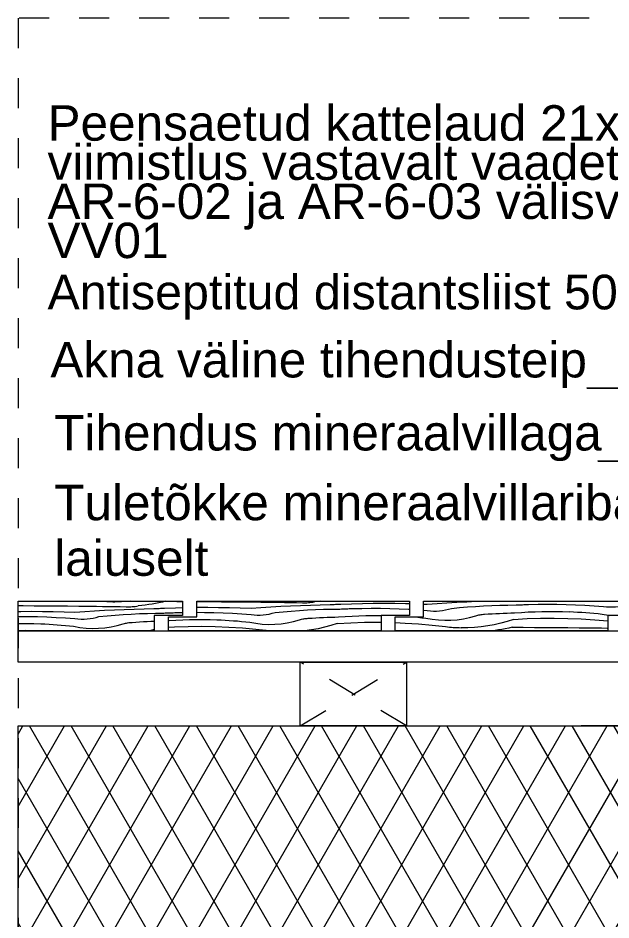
# Model space of a CAD drawing. Header units: millimetres. Extents: x 1959 to 4564, y -1095 to 178.
# Drawn here: x 1959 to 2378, y -458 to 178 of the extents above; entities that cross this region are included whole.
import ezdxf

# ---------------------------------------------------------------- set-up
doc = ezdxf.new("R2010")
doc.units = ezdxf.units.MM
doc.header["$MEASUREMENT"] = 0
doc.linetypes.add('Dashed', pattern=[42.333333333324, 21.166666666662, -21.166666666662])
for name, color, linetype, lineweight in [('0_Pen_No__1', 7, 'Continuous', 13), ('2D Drafting - General_Pen_No__1', 7, 'Continuous', 13), ('2D Drafting - General_Pen_No__141', 7, 'Continuous', 20), ('Annotation - Label_Pen_No__2', 8, 'Continuous', 15), ('Structural - Bearing_Pen_No__1', 7, 'Continuous', 13), ('Structural - Bearing_Pen_No__141', 7, 'Continuous', 20)]:
    doc.layers.add(name, color=color, linetype=linetype, lineweight=lineweight)
doc.layers.add('2D Drafting - General_Pen_No__161', color=7, linetype='Continuous', lineweight=13, true_color=0x6a6a6a)
doc.styles.add('GENERATED_STYLE_1', font='')
doc.styles.get('GENERATED_STYLE_1').set_extended_font_data('Arial')
doc.dimstyles.new('GENERATED_STYLE__4', dxfattribs={"dimtxt": 0.18, "dimasz": 7.6, "dimexe": 0.18, "dimexo": 0.0625, "dimgap": 0, "dimtad": 0, "dimtih": 1, "dimtoh": 1, "dimdec": 4, "dimzin": 0, "dimdsep": 46, "dimcen": 0.09, "dimadec": 0, "dimazin": 0, "dimtfac": 1, "dimtdec": 4, "dimtmove": 0, "dimatfit": 3, "dimldrblk": 'ARROWHEAD_14', "dimfxl": 0, "dimtolj": 1, "dimtzin": 0, "dimarcsym": 0})

# ---------------------------------------------------------------- blocks, each defined once
blk = doc.blocks.new('*X15')
at = {"layer": '2D Drafting - General_Pen_No__161', "color": 251, "linetype": 'Continuous', "lineweight": 13, "true_color": 0x6a6a6a}
for p, q in [((2085.385649651594, -233.4671043592426), (2087.080262963721, -233.4793173627614)), ((2087.080262963721, -233.4793173627614), (2094.949099730178, -233.5388172090892)), ((2094.949099730178, -233.5388172090892), (2102.817914910835, -233.6011063857577)), ((2102.817914910835, -233.6011063857577), (2110.686707516939, -233.6661848849338)), ((2110.686707516939, -233.6661848849338), (2118.555476559734, -233.7340526984431)), ((2118.555476559734, -233.7340526984431), (2126.424221050466, -233.8047098177661)), ((2126.424221050466, -233.8047098177661), (2130.602967066673, -233.8463335508957)), ((2130.602967066673, -233.8463335508957), (2134.78164074699, -233.8946768704641)), ((2134.78164074699, -233.8946768704641), (2138.960231286068, -233.9497396514639)), ((2138.960231286068, -233.9497396514639), (2143.138727878772, -234.0115217515117)), ((2143.138727878772, -234.0115217515117), (2147.317119720211, -234.0800230108497)), ((2147.317119720211, -234.0800230108497), (2151.495396005761, -234.1552432523449)), ((2151.495396005761, -234.1552432523449), (2155.673545931102, -234.2371822814903)), ((2155.673545931102, -234.2371822814903), (2159.851558692238, -234.325839886406)), ((2159.851558692238, -234.325839886406), (2160.927574466727, -234.3369249364097)), ((2160.927574466727, -234.3369249364097), (2162.003554484481, -234.3227889299989)), ((2162.003554484481, -234.3227889299989), (2163.078907662784, -234.2834396326981)), ((2163.078907662784, -234.2834396326981), (2164.153043263269, -234.2188986607911)), ((2164.153043263269, -234.2188986607911), (2165.225371216437, -234.1292014694465)), ((2165.225371216437, -234.1292014694465), (2166.295302445813, -234.0143973332408)), ((2166.295302445813, -234.0143973332408), (2167.362249191542, -233.8745493190891)), ((2167.362249191542, -233.8745493190891), (2168.425625333277, -233.709734251599)), ((2170.868002647617, -233.4282578957267), (2168.428403704119, -233.6939773275508)), ((2172.366071314494, -233.2402971216978), (2170.868002647617, -233.4282578957267)), ((2182.252977301232, -235.4972456697014), (2183.187667824448, -235.4529995607905)), ((2183.187667824448, -235.4529995607905), (2184.122414906906, -235.4099648749855)), ((2184.122414906906, -235.4099648749855), (2185.057216978516, -235.3681416845716)), ((2185.057216978516, -235.3681416845716), (2185.992072469102, -235.3275300597985)), ((2185.992072469102, -235.3275300597985), (2186.926979808394, -235.2881300688832)), ((2186.926979808393, -235.2881300688831), (2194.553380798627, -235.0120454581574)), ((2194.553380798627, -235.0120454581574), (2202.182273885097, -234.8165843332793)), ((2202.182273885097, -234.8165843332793), (2209.812806770007, -234.7017685311111)), ((2209.812806770007, -234.7017685311111), (2217.444126972365, -234.6676108788418)), ((2217.444126972365, -234.6676108788418), (2225.075381923219, -234.714115192555)), ((2225.075381923219, -234.714115192555), (2232.705719060907, -234.8412762768015)), ((2232.705719060907, -234.8412762768015), (2235.385649502582, -234.9142781044068)), ((2085.385649651594, -237.561733327124), (2085.508029987686, -237.5598918834569)), ((2085.385649651594, -241.0964993160303), (2090.717380685823, -241.1312690815707)), ((2085.508029987686, -237.5598918834569), (2093.139350190044, -237.5257342311876)), ((2090.717380685823, -241.1312690815707), (2097.325277636291, -241.2643673767066)), ((2093.139350190044, -237.5257342311876), (2100.770605140898, -237.5722385449007)), ((2097.325277636291, -241.2643673767066), (2103.930749316389, -241.4874394448673)), ((2100.770605140898, -237.5722385449007), (2108.400942278585, -237.6993996291473)), ((2103.930749316389, -241.4874394448673), (2110.53257069124, -241.800443915644)), ((2108.400942278585, -237.6993996291473), (2116.029509143983, -237.9072032775266)), ((2110.53257069124, -241.800443915644), (2117.129517402944, -242.2033227399809)), ((2116.029509143983, -237.9072032775266), (2123.655453475741, -238.1956262742716)), ((2123.655453475741, -238.1956262742716), (2130.618517838503, -237.6768960030016)), ((2130.618517838503, -237.6768960030016), (2137.585617153204, -237.2155137825261)), ((2136.523989685042, -242.2930416106875), (2138.612411323916, -241.8032754257565)), ((2137.585617153204, -237.2155137825261), (2144.556279107263, -236.8115108908012)), ((2138.612411323916, -241.8032754257565), (2140.669645544303, -241.1956873909151)), ((2140.669645544303, -241.1956873909151), (2146.35994538294, -240.6542814149202)), ((2144.556279107263, -236.8115108908012), (2151.530031146578, -236.4649147159324)), ((2146.35994538294, -240.6542814149202), (2152.056257685415, -240.1802995195783)), ((2151.530031146578, -236.4649147159324), (2158.506400507565, -236.175748754317)), ((2152.056257685415, -240.1802995195783), (2157.757783575372, -239.7738081782335)), ((2157.757783575372, -239.7738081782335), (2163.463723445279, -239.4348643990527)), ((2158.506400507565, -236.175748754317), (2165.484914249209, -235.9440326090517)), ((2163.463723445279, -239.4348643990527), (2169.173277068567, -239.1635157170295)), ((2165.484914249209, -235.9440326090517), (2172.465099285119, -235.7697819886039)), ((2169.173277068567, -239.1635157170295), (2174.885643711859, -238.9598001873191)), ((2172.465099285119, -235.7697819886039), (2179.446482415611, -235.6530087057464)), ((2174.885643711859, -238.9598001873191), (2180.600022247266, -238.8237463798997)), ((2179.449260786453, -235.6372517816982), (2180.38377221239, -235.5893718575271)), ((2180.38377221239, -235.5893718575271), (2181.318344907247, -235.5427031273984)), ((2180.600022247266, -238.8237463798997), (2186.315611264745, -238.7553733755668)), ((2181.318344907247, -235.5427031273984), (2182.252977301232, -235.4972456697014)), ((2186.315611264744, -238.7553733755668), (2187.424987458589, -238.7057669222158)), ((2187.424987458589, -238.7057669222158), (2188.534474254994, -238.6586990107456)), ((2188.534474254994, -238.6586990107456), (2189.644065845118, -238.6141698875853)), ((2189.644065845118, -238.6141698875853), (2190.753756419577, -238.5721797858722)), ((2190.753756419577, -238.5721797858722), (2191.863540168466, -238.5327289254496)), ((2191.863540168466, -238.5327289254496), (2192.973411281391, -238.495817512867)), ((2192.973411281391, -238.495817512867), (2194.083363947503, -238.461445741378)), ((2194.083363947503, -238.461445741378), (2195.193392355526, -238.4296137909398)), ((2195.196170726368, -238.4138568668915), (2201.803989917255, -238.2769525034879)), ((2201.803989917255, -238.2769525034879), (2208.413060731968, -238.2300458912032)), ((2208.413060731968, -238.2300458912032), (2215.022157468144, -238.273145729225)), ((2215.022157468144, -238.273145729225), (2221.630054418612, -238.4062440243609)), ((2221.630054418612, -238.4062440243609), (2228.23552609871, -238.6293160925215)), ((2228.23552609871, -238.6293160925215), (2234.837347473561, -238.9423205632983)), ((2234.837347473561, -238.9423205632983), (2235.385649502582, -238.9758056415453)), ((2065.385649502582, -246.8925933088905), (2065.838219092418, -246.8585730036483)), ((2065.838219092418, -246.8585730036483), (2070.659185791013, -246.5689771196147)), ((2070.659185791013, -246.5689771196147), (2075.483960937962, -246.35188159596)), ((2075.483960937962, -246.35188159596), (2080.31145429456, -246.2073354890518)), ((2080.31145429456, -246.2073354890518), (2085.140575007873, -246.1353714615026)), ((2085.140575007873, -246.1353714615026), (2089.970231857242, -246.136005774789)), ((2089.970231857242, -246.136005774789), (2094.799333500858, -246.2092382855771)), ((2094.799333500858, -246.2092382855771), (2099.62678872237, -246.3550524457549)), ((2099.629567093213, -246.3392955217068), (2102.528816211301, -246.4617982115874)), ((2102.528816211301, -246.4617982115874), (2105.426840656027, -246.6104813496423)), ((2105.426840656027, -246.6104813496423), (2108.323404020708, -246.7853328070271)), ((2108.323404020708, -246.7853328070271), (2111.218270017854, -246.986338320214)), ((2111.218270017854, -246.986338320214), (2114.111202498435, -247.213481492155)), ((2114.111202498435, -247.213481492155), (2117.001965471151, -247.4667437936194)), ((2117.001965471151, -247.4667437936194), (2119.890323121676, -247.7461045647059)), ((2117.129517402944, -242.2033227399809), (2123.720365997646, -242.6960012009413)), ((2119.890323121676, -247.7461045647059), (2122.776039831899, -248.0515410165274)), ((2122.776039831899, -248.0515410165274), (2127.140533418759, -248.8440931737971)), ((2123.720365997646, -242.6960012009413), (2125.852340822331, -242.9327694516079)), ((2125.852340822331, -242.9327694516079), (2127.994321624327, -243.048069501472)), ((2127.994321624327, -243.048069501472), (2130.139393436906, -243.0415291268387)), ((2130.139393436906, -243.0415291268387), (2132.280631314614, -242.9131694420303)), ((2132.280631314614, -242.9131694420303), (2134.411122689111, -242.6634048312228)), ((2134.411122689111, -242.6634048312228), (2136.523989685042, -242.2930416106875)), ((2149.223534080279, -248.5022370983384), (2153.561403958816, -247.5749679310439)), ((2153.561403958816, -247.5749679310439), (2157.829837894095, -246.3677335164047)), ((2157.829837894095, -246.3677335164047), (2158.586504271638, -246.1414439218056)), ((2158.586504271638, -246.1414439218056), (2159.350646923651, -245.941851850564)), ((2159.350646923651, -245.941851850564), (2160.121324192131, -245.7692032612986)), ((2160.121324192131, -245.7692032612986), (2160.897586366426, -245.6237109099984)), ((2160.897586366426, -245.6237109099984), (2161.678476853566, -245.5055540878424)), ((2161.678476853566, -245.5055540878424), (2162.463033357082, -245.4148784002574)), ((2162.463033357082, -245.4148784002574), (2163.250289062848, -245.3517955874881)), ((2163.250289062848, -245.3517955874881), (2164.039273830493, -245.3163833868981)), ((2164.039273830493, -245.3163833868981), (2166.696812571114, -245.1312899485081)), ((2166.696812571114, -245.1312899485081), (2169.355594013943, -244.9649981023375)), ((2169.355594013943, -244.9649981023375), (2172.015485142884, -244.8175161677959)), ((2172.015485142884, -244.8175161677959), (2174.676352886324, -244.6888515232526)), ((2174.676352886324, -244.6888515232526), (2177.338064123791, -244.5790106056672)), ((2177.338064123791, -244.5790106056672), (2180.000485692615, -244.4879989102676)), ((2180.000485692615, -244.4879989102676), (2182.663484394586, -244.4158209902752)), ((2182.663484394586, -244.4158209902752), (2185.326927002623, -244.3624804566776)), ((2185.326927002623, -244.3624804566776), (2190.142995874739, -244.0004496513026)), ((2190.142995874739, -244.0004496513026), (2194.963962573334, -243.710853767269)), ((2194.071913732422, -248.4182598944886), (2203.631292296255, -248.1337837986759)), ((2194.963962573334, -243.710853767269), (2199.788737720284, -243.4937582436143)), ((2199.788737720284, -243.4937582436143), (2204.616231076881, -243.3492121367061)), ((2203.631292296255, -248.1337837986759), (2213.194720577859, -248.0747526342965)), ((2204.616231076881, -243.3492121367061), (2209.445351790194, -243.2772481091569)), ((2209.445351790194, -243.2772481091569), (2214.275008639564, -243.2778824224433)), ((2213.194720577859, -248.0747526342965), (2215.385649353569, -248.112889679743)), ((2214.275008639564, -243.2778824224433), (2215.385649353569, -243.2947251012835)), ((2065.385649502582, -251.5102592895114), (2069.767136950101, -251.2763832468344)), ((2069.767136950101, -251.2763832468344), (2079.326515513933, -250.9919071510216)), ((2079.326515513933, -250.9919071510216), (2088.889943795537, -250.9328759866422)), ((2088.889943795537, -250.9328759866422), (2098.452105722184, -251.0993225676571)), ((2098.452105722184, -251.0993225676571), (2108.007685925082, -251.4911543705377)), ((2108.007685925082, -251.4911543705377), (2117.551372694053, -252.1081535856974)), ((2117.551372694053, -252.1081535856974), (2127.077860930188, -252.9499772385663)), ((2127.077860930188, -252.9499772385663), (2136.581855094814, -254.0161573802441)), ((2127.140533418759, -248.8440931737971), (2131.54730894157, -249.3513137207803)), ((2131.54730894157, -249.3513137207803), (2135.97773281236, -249.5710579286074)), ((2135.97773281236, -249.5710579286074), (2140.413071448594, -249.5023966319496)), ((2136.581855094814, -254.0161573802441), (2137.946706916351, -254.1766254691234)), ((2137.946706916351, -254.1766254691234), (2138.556171723987, -254.2402981647798)), ((2140.413071448594, -249.5023966319496), (2144.834570486171, -249.1456201578965)), ((2144.834570486171, -249.1456201578965), (2149.223534080279, -248.5022370983384)), ((2161.63286668393, -254.1334022328108), (2160.458034467058, -254.2402981647798)), ((2166.293964817718, -253.5001582813243), (2161.63286668393, -254.1334022328108)), ((2170.922453088539, -252.6611528929272), (2166.293964817718, -253.5001582813243)), ((2175.509252844723, -251.6180317534734), (2170.922453088539, -252.6611528929272)), ((2180.045367205461, -250.3728409162149), (2175.509252844723, -251.6180317534734)), ((2184.521898707952, -248.9280227885245), (2180.045367205461, -250.3728409162149)), ((2184.521898707952, -248.9280227885245), (2194.071913732422, -248.4182598944886))]:
    blk.add_line(p, q, dxfattribs=at)
blk = doc.blocks.new('*X16')
at = {"layer": '2D Drafting - General_Pen_No__161', "color": 251, "linetype": 'Continuous', "lineweight": 13, "true_color": 0x6a6a6a}
for p, q in [((2245.385649650706, -235.2401289808334), (2247.960230258062, -235.3375029219258)), ((2247.960230258062, -235.3375029219258), (2254.923294620824, -234.8187726506559)), ((2254.923294620824, -234.8187726506559), (2261.890393935525, -234.3573904301803)), ((2261.890393935525, -234.3573904301803), (2268.861055889583, -233.9533875384554)), ((2268.861055889583, -233.9533875384554), (2275.834807928898, -233.6067913635867)), ((2275.834807928898, -233.6067913635867), (2282.811177289886, -233.3176254019712)), ((2282.811177289886, -233.3176254019712), (2285.126064047017, -233.2407613796383)), ((2319.50094750869, -235.5557335145458), (2326.108766699576, -235.4188291511421)), ((2326.108766699576, -235.4188291511421), (2332.71783751429, -235.3719225388574)), ((2332.71783751429, -235.3719225388574), (2339.326934250465, -235.4150223768792)), ((2339.326934250465, -235.4150223768792), (2345.934831200933, -235.5481206720151)), ((2389.279199108946, -235.4794406862236), (2394.969498947583, -234.9380347102287)), ((2394.969498947583, -234.9380347102287), (2395.385649501695, -234.9034074254326)), ((2245.385649650706, -239.6405707197859), (2248.025142779967, -239.8378778485955)), ((2248.025142779967, -239.8378778485955), (2250.157117604652, -240.0746460992621)), ((2250.157117604652, -240.0746460992621), (2252.299098406648, -240.1899461491263)), ((2252.299098406648, -240.1899461491263), (2254.444170219227, -240.1834057744929)), ((2254.444170219227, -240.1834057744929), (2256.585408096935, -240.0550460896846)), ((2256.585408096935, -240.0550460896846), (2258.715899471432, -239.8052814788771)), ((2258.715899471432, -239.8052814788771), (2260.828766467363, -239.4349182583418)), ((2260.828766467363, -239.4349182583418), (2262.917188106237, -238.9451520734108)), ((2262.917188106237, -238.9451520734108), (2264.974422326624, -238.3375640385694)), ((2264.974422326624, -238.3375640385694), (2270.664722165262, -237.7961580625745)), ((2270.664722165262, -237.7961580625745), (2276.361034467736, -237.3221761672326)), ((2276.361034467736, -237.3221761672326), (2282.062560357693, -236.9156848258878)), ((2282.062560357693, -236.9156848258878), (2287.7685002276, -236.5767410467069)), ((2287.7685002276, -236.5767410467069), (2293.478053850888, -236.3053923646838)), ((2293.478053850888, -236.3053923646838), (2299.19042049418, -236.1016768349734)), ((2298.981129668646, -241.8307281709069), (2301.642840906112, -241.7208872533214)), ((2299.19042049418, -236.1016768349734), (2304.904799029588, -235.9656230275539)), ((2301.642840906112, -241.7208872533214), (2304.305262474935, -241.6298755579218)), ((2304.305262474935, -241.6298755579218), (2306.968261176907, -241.5576976379294)), ((2304.904799029588, -235.9656230275539), (2310.620388047066, -235.8972500232211)), ((2306.968261176907, -241.5576976379294), (2309.631703784944, -241.5043571043319)), ((2309.631703784944, -241.5043571043318), (2314.447772657061, -241.1423262989568)), ((2310.620388047066, -235.897250023221), (2311.729764240911, -235.8476435698699)), ((2311.729764240911, -235.8476435698699), (2312.839251037315, -235.8005756583998)), ((2312.839251037315, -235.8005756583998), (2313.94884262744, -235.7560465352395)), ((2313.94884262744, -235.7560465352395), (2315.058533201899, -235.7140564335263)), ((2314.447772657061, -241.1423262989568), (2319.268739355656, -240.8527304149232)), ((2315.058533201899, -235.7140564335263), (2316.168316950787, -235.6746055731038)), ((2316.168316950787, -235.6746055731038), (2317.278188063713, -235.6376941605212)), ((2317.278188063713, -235.6376941605212), (2318.388140729825, -235.6033223890322)), ((2318.388140729825, -235.6033223890322), (2319.498169137847, -235.571490438594)), ((2319.268739355656, -240.8527304149232), (2324.093514502606, -240.6356348912685)), ((2324.093514502606, -240.6356348912685), (2328.921007859202, -240.4910887843604)), ((2328.921007859202, -240.4910887843604), (2333.750128572516, -240.4191247568111)), ((2333.750128572516, -240.4191247568111), (2338.579785421885, -240.4197590700975)), ((2338.579785421885, -240.4197590700975), (2343.408887065501, -240.4929915808856)), ((2343.408887065501, -240.4929915808856), (2348.236342287013, -240.6388057410634)), ((2345.934831200933, -235.5481206720151), (2352.540302881031, -235.7711927401758)), ((2348.239120657856, -240.6230488170153), (2351.138369775944, -240.7455515068959)), ((2351.138369775944, -240.7455515068959), (2354.036394220669, -240.8942346449508)), ((2352.540302881031, -235.7711927401758), (2359.142124255883, -236.0841972109525)), ((2354.036394220669, -240.8942346449508), (2356.93295758535, -241.0690861023355)), ((2356.93295758535, -241.0690861023355), (2359.827823582496, -241.2700916155225)), ((2359.142124255883, -236.0841972109525), (2365.739070967587, -236.4870760352894)), ((2359.827823582496, -241.2700916155225), (2362.720756063078, -241.4972347874635)), ((2362.720756063078, -241.4972347874635), (2365.611519035794, -241.7504970889279)), ((2365.611519035794, -241.7504970889279), (2368.499876686319, -242.0298578600143)), ((2365.739070967587, -236.4870760352894), (2372.329919562288, -236.9797544962497)), ((2372.329919562288, -236.9797544962497), (2374.461894386974, -237.2165227469164)), ((2374.461894386974, -237.2165227469164), (2376.60387518897, -237.3318227967805)), ((2376.60387518897, -237.3318227967805), (2378.748947001548, -237.3252824221472)), ((2378.748947001548, -237.3252824221472), (2380.890184879257, -237.1969227373388)), ((2380.890184879257, -237.1969227373388), (2383.020676253754, -236.9471581265313)), ((2383.020676253754, -236.9471581265313), (2385.133543249684, -236.576794905996)), ((2385.133543249684, -236.576794905996), (2387.221964888558, -236.087028721065)), ((2387.221964888558, -236.087028721065), (2389.279199108946, -235.4794406862236)), ((2236.961356472379, -244.2411461279872), (2238.415979280757, -244.3553581398092)), ((2238.415979280757, -244.3553581398092), (2241.306742253472, -244.6086204412736)), ((2241.306742253472, -244.6086204412736), (2244.195099903997, -244.8879812123601)), ((2244.195099903997, -244.8879812123601), (2247.08081661422, -245.1934176641817)), ((2247.08081661422, -245.1934176641817), (2251.44531020108, -245.9859698214514)), ((2251.44531020108, -245.9859698214514), (2255.852085723891, -246.4931903684345)), ((2255.852085723891, -246.4931903684345), (2260.282509594681, -246.7129345762616)), ((2260.282509594681, -246.7129345762616), (2264.717848230915, -246.6442732796039)), ((2264.717848230915, -246.6442732796039), (2269.139347268492, -246.2874968055508)), ((2269.139347268492, -246.2874968055508), (2273.5283108626, -245.6441137459927)), ((2273.5283108626, -245.6441137459927), (2277.866180741137, -244.7168445786982)), ((2277.866180741137, -244.7168445786982), (2282.134614676417, -243.509610164059)), ((2282.134614676417, -243.509610164059), (2282.89128105396, -243.2833205694598)), ((2282.89128105396, -243.2833205694598), (2283.655423705972, -243.0837284982182)), ((2283.655423705972, -243.0837284982182), (2284.426100974453, -242.9110799089529)), ((2284.426100974453, -242.9110799089529), (2285.202363148747, -242.7655875576527)), ((2285.202363148747, -242.7655875576527), (2285.983253635887, -242.6474307354966)), ((2285.983253635887, -242.6474307354966), (2286.767810139403, -242.5567550479116)), ((2286.767810139403, -242.5567550479116), (2287.555065845168, -242.4936722351423)), ((2287.555065845168, -242.4936722351423), (2288.344050612814, -242.4582600345524)), ((2288.344050612814, -242.4582600345524), (2291.001589353436, -242.2731665961624)), ((2291.001589353436, -242.2731665961624), (2293.660370796264, -242.1068747499917)), ((2293.660370796264, -242.1068747499917), (2296.320261925205, -241.9593928154501)), ((2296.320261925205, -241.9593928154501), (2298.981129668646, -241.8307281709069)), ((2304.350143987782, -247.5147175638691), (2299.814029627044, -248.7599084011276)), ((2308.826675490273, -246.0698994361787), (2304.350143987782, -247.5147175638691)), ((2308.826675490273, -246.0698994361787), (2318.376690514744, -245.5601365421429)), ((2318.376690514744, -245.5601365421429), (2327.936069078577, -245.2756604463301)), ((2327.936069078577, -245.2756604463301), (2337.49949736018, -245.2166292819506)), ((2337.49949736018, -245.2166292819506), (2347.061659286827, -245.3830758629655)), ((2347.061659286827, -245.3830758629655), (2356.617239489725, -245.7749076658462)), ((2356.617239489725, -245.7749076658462), (2366.160926258696, -246.3919068810059)), ((2366.160926258696, -246.3919068810059), (2375.385649352682, -247.2070645654743)), ((2368.499876686319, -242.0298578600143), (2371.385593396542, -242.3352943118359)), ((2371.385593396542, -242.3352943118359), (2375.750086983402, -243.1278464691057)), ((2375.750086983402, -243.1278464691057), (2376.731113041607, -243.240762720744)), ((2394.730769115416, -243.240762720744), (2395.385649501695, -243.1447630758314)), ((2225.385649501693, -248.3489932466512), (2232.312462707403, -248.633031018192)), ((2232.312462707403, -248.633031018192), (2241.856149476375, -249.2500302333517)), ((2241.856149476375, -249.2500302333517), (2251.38263771251, -250.0918538862206)), ((2251.38263771251, -250.0918538862206), (2260.886631877136, -251.1580340278984)), ((2260.886631877136, -251.1580340278984), (2262.251483698672, -251.3185021167777)), ((2262.251483698672, -251.3185021167777), (2263.618297511874, -251.4612974330233)), ((2263.618297511874, -251.4612974330233), (2264.986844490683, -251.5863960704613)), ((2264.986844490683, -251.5863960704613), (2266.356895518888, -251.693777085619)), ((2266.356895518888, -251.693777085619), (2267.72822122847, -251.7834225012312)), ((2267.72822122847, -251.7834225012312), (2269.10059203801, -251.8553173092502)), ((2269.10059203801, -251.8553173092502), (2270.473778191126, -251.9094494733585)), ((2270.473778191126, -251.9094494733585), (2271.847549794931, -251.9458099309815)), ((2276.554234100203, -251.9199201424414), (2271.850328165774, -251.9300530069333)), ((2281.253078084514, -251.7015193045519), (2276.554234100203, -251.9199201424414)), ((2285.937643466251, -251.275278880465), (2281.253078084514, -251.7015193045519)), ((2290.598741600039, -250.6420349289785), (2285.937643466251, -251.275278880465)), ((2295.227229870861, -249.8030295405814), (2290.598741600039, -250.6420349289785)), ((2295.800324755515, -253.9487194897603), (2293.74493053312, -254.2407624227203)), ((2299.814029627044, -248.7599084011276), (2295.227229870861, -249.8030295405814)), ((2298.223990291459, -253.5638881092264), (2295.800324755515, -253.9487194897603)), ((2300.64105084209, -253.1395437724553), (2298.223990291459, -253.5638881092264)), ((2303.050862272826, -252.6757995650964), (2300.64105084209, -253.1395437724553)), ((2305.452782380941, -252.172779072668), (2303.050862272826, -252.6757995650964)), ((2307.846171066703, -251.6306163476227), (2305.452782380941, -252.172779072668)), ((2307.846171066703, -251.6306163476226), (2315.715066658003, -251.681748159478)), ((2315.715066658003, -251.681748159478), (2323.583943629787, -251.7356693230511)), ((2323.583943629787, -251.7356693230511), (2331.45280099329, -251.7923798315677)), ((2331.45280099329, -251.7923798315677), (2339.321637759747, -251.8518796778956)), ((2339.321637759747, -251.8518796778956), (2347.190452940404, -251.914168854564)), ((2347.190452940404, -251.914168854564), (2355.059245546509, -251.9792473537402)), ((2355.059245546509, -251.9792473537402), (2362.928014589303, -252.0471151672494)), ((2362.928014589303, -252.0471151672494), (2370.796759080035, -252.1177722865725)), ((2370.796759080035, -252.1177722865725), (2374.975505096243, -252.159396019702)), ((2374.975505096243, -252.159396019702), (2375.385649352682, -252.1641410025303))]:
    blk.add_line(p, q, dxfattribs=at)
blk = doc.blocks.new('*X17')
at = {"layer": '2D Drafting - General_Pen_No__161', "color": 251, "linetype": 'Continuous', "lineweight": 13, "true_color": 0x6a6a6a}
for p, q in [((2020.247816988673, -233.2398328637573), (2020.614306461114, -233.2733336016549)), ((2020.614306461114, -233.2733336016549), (2021.984357489318, -233.3807146168126)), ((2021.984357489318, -233.3807146168126), (2023.3556831989, -233.4703600324248)), ((2023.3556831989, -233.4703600324248), (2024.728054008441, -233.5422548404438)), ((2024.728054008441, -233.5422548404438), (2026.101240161556, -233.596387004552)), ((2026.101240161556, -233.596387004552), (2027.475011765361, -233.6327474621751)), ((2032.181696070633, -233.6068576736349), (2027.477790136204, -233.6169905381269)), ((2036.880540054944, -233.3884568357455), (2032.181696070633, -233.6068576736349)), ((2038.51398135879, -233.2398328637573), (2036.880540054944, -233.3884568357455)), ((2053.851452261889, -235.25082564042), (2051.427786725946, -235.635657020954)), ((2056.268512812521, -234.826481303649), (2053.851452261889, -235.25082564042)), ((2058.678324243257, -234.36273709629), (2056.268512812521, -234.826481303649)), ((2061.080244351371, -233.8597166038616), (2058.678324243257, -234.36273709629)), ((2063.473633037134, -233.3175538788163), (2061.080244351371, -233.8597166038616)), ((2063.473633037134, -233.3175538788163), (2071.342528628433, -233.3686856906717)), ((2071.342528628433, -233.3686856906717), (2075.385649503468, -233.3963910141671)), ((1959.26743260637, -236.3121583274677), (1962.775486181399, -236.3374407151072)), ((1959.267479672138, -240.4471426105726), (1961.203253205364, -240.4180152358026)), ((1961.203253205364, -240.4180152358026), (1968.834573407722, -240.3838575835333)), ((1962.775486181399, -236.3374407151072), (1970.644322947856, -236.3969405614349)), ((1968.834573407722, -240.3838575835333), (1976.465828358576, -240.4303618972465)), ((1970.644322947856, -236.3969405614349), (1978.513138128513, -236.4592297381034)), ((1976.465828358576, -240.4303618972465), (1984.096165496264, -240.557522981493)), ((1978.513138128513, -236.4592297381034), (1986.381930734618, -236.5243082372796)), ((1984.096165496264, -240.557522981493), (1991.724732361661, -240.7653266298724)), ((1986.381930734618, -236.5243082372796), (1994.250699777412, -236.5921760507888)), ((1991.724732361661, -240.7653266298724), (1999.350676693419, -241.0537496266174)), ((1994.250699777412, -236.5921760507888), (2002.119444268144, -236.6628331701119)), ((1999.350676693419, -241.0537496266174), (2006.31374105618, -240.5350193553474)), ((2002.119444268144, -236.6628331701119), (2006.298190284351, -236.7044569032414)), ((2006.298190284351, -236.7044569032414), (2010.476863964668, -236.7528002228098)), ((2006.31374105618, -240.5350193553474), (2013.280840370882, -240.0736371348718)), ((2010.476863964668, -236.7528002228098), (2014.655454503747, -236.8078630038097)), ((2013.280840370882, -240.0736371348718), (2020.25150232494, -239.6696342431469)), ((2014.655454503747, -236.8078630038097), (2018.833951096451, -236.8696451038575)), ((2018.833951096451, -236.8696451038575), (2023.012342937889, -236.9381463631955)), ((2020.25150232494, -239.6696342431469), (2027.225254364256, -239.3230380682782)), ((2023.012342937889, -236.9381463631955), (2027.190619223439, -237.0133666046906)), ((2027.190619223439, -237.0133666046906), (2031.36876914878, -237.0953056338361)), ((2027.225254364256, -239.3230380682782), (2034.201623725243, -239.0338721066627)), ((2031.36876914878, -237.0953056338361), (2035.546781909916, -237.1839632387518)), ((2034.201623725243, -239.0338721066627), (2041.180137466887, -238.8021559613975)), ((2035.546781909916, -237.1839632387518), (2036.622797684406, -237.1950482887554)), ((2036.622797684406, -237.1950482887554), (2037.698777702159, -237.1809122823447)), ((2037.698777702159, -237.1809122823447), (2038.774130880462, -237.1415629850439)), ((2038.774130880462, -237.1415629850439), (2039.848266480947, -237.0770220131369)), ((2039.848266480947, -237.0770220131369), (2040.920594434116, -236.9873248217922)), ((2040.920594434116, -236.9873248217922), (2041.990525663492, -236.8725206855865)), ((2041.180137466887, -238.8021559613975), (2048.160322502798, -238.6279053409497)), ((2041.990525663492, -236.8725206855865), (2043.05747240922, -236.7326726714349)), ((2043.05747240922, -236.7326726714349), (2044.120848550955, -236.5678576039447)), ((2046.563225865296, -236.2863812480725), (2044.123626921797, -236.5521006798965)), ((2044.868500286246, -242.0216390693753), (2050.580866929537, -241.8179235396649)), ((2048.998162099466, -235.9808728896072), (2046.563225865296, -236.2863812480725)), ((2048.160322502798, -238.6279053409497), (2055.141705633288, -238.5111320580921)), ((2051.427786725946, -235.635657020954), (2048.998162099466, -235.9808728896072)), ((2050.580866929537, -241.8179235396649), (2056.295245464944, -241.6818697322454)), ((2055.144484004131, -238.4953751340439), (2056.078995430069, -238.4474952098728)), ((2056.078995430069, -238.4474952098728), (2057.013568124925, -238.4008264797442)), ((2056.295245464944, -241.6818697322454), (2062.010834482423, -241.6134967279126)), ((2057.013568124925, -238.4008264797442), (2057.94820051891, -238.3553690220472)), ((2057.94820051891, -238.3553690220472), (2058.882891042127, -238.3111229131363)), ((2058.882891042127, -238.3111229131363), (2059.817638124584, -238.2680882273313)), ((2059.817638124584, -238.2680882273313), (2060.752440196195, -238.2262650369173)), ((2060.752440196195, -238.2262650369173), (2061.687295686781, -238.1856534121443)), ((2061.687295686781, -238.1856534121443), (2062.622203026071, -238.1462534212289)), ((2062.010834482423, -241.6134967279125), (2063.120210676268, -241.5638902745615)), ((2062.622203026072, -238.1462534212289), (2070.248604016306, -237.8701688105031)), ((2063.120210676268, -241.5638902745615), (2064.229697472672, -241.5168223630913)), ((2064.229697472672, -241.5168223630913), (2065.339289062797, -241.472293239931)), ((2065.339289062797, -241.472293239931), (2066.448979637255, -241.4303031382179)), ((2066.448979637255, -241.4303031382179), (2067.558763386144, -241.3908522777953)), ((2067.558763386144, -241.3908522777953), (2068.668634499069, -241.3539408652127)), ((2068.668634499069, -241.3539408652127), (2069.778587165182, -241.3195690937237)), ((2069.778587165182, -241.3195690937237), (2070.888615573204, -241.2877371432855)), ((2070.248604016306, -237.8701688105031), (2075.385649503468, -237.738551722927)), ((2070.891393944047, -241.2719802192373), (2075.385649503468, -241.1788658075741)), ((1959.267519543928, -243.9500966652329), (1959.803507167325, -243.9462925958947)), ((1959.803507167325, -243.9462925958947), (1966.412603903501, -243.9893924339165)), ((1966.412603903501, -243.9893924339165), (1973.020500853969, -244.1224907290524)), ((1973.020500853969, -244.1224907290524), (1979.625972534067, -244.345562797213)), ((1979.625972534067, -244.345562797213), (1986.227793908918, -244.6585672679898)), ((1986.227793908918, -244.6585672679898), (1992.824740620623, -245.0614460923267)), ((1992.824740620623, -245.0614460923267), (1999.415589215324, -245.554124553287)), ((1999.415589215324, -245.554124553287), (2001.54756404001, -245.7908928039536)), ((2001.54756404001, -245.7908928039536), (2003.689544842006, -245.9061928538178)), ((2003.689544842006, -245.9061928538178), (2005.834616654583, -245.8996524791844)), ((2005.834616654583, -245.8996524791844), (2007.975854532292, -245.7712927943761)), ((2007.975854532292, -245.7712927943761), (2010.106345906789, -245.5215281835686)), ((2010.106345906789, -245.5215281835686), (2012.21921290272, -245.1511649630333)), ((2012.21921290272, -245.1511649630333), (2014.307634541594, -244.6613987781023)), ((2014.307634541594, -244.6613987781023), (2016.364868761982, -244.0538107432608)), ((2016.364868761982, -244.0538107432608), (2022.055168600619, -243.512404767266)), ((2022.055168600619, -243.512404767266), (2027.751480903094, -243.0384228719241)), ((2027.751480903094, -243.0384228719241), (2033.453006793051, -242.6319315305793)), ((2033.453006793051, -242.6319315305793), (2039.158946662957, -242.2929877513984)), ((2038.945512280526, -248.2099189398338), (2039.734497048172, -248.1745067392439)), ((2039.158946662957, -242.2929877513984), (2044.868500286246, -242.0216390693753)), ((2039.734497048172, -248.1745067392439), (2042.392035788792, -247.9894133008539)), ((2042.392035788792, -247.9894133008539), (2045.050817231621, -247.8231214546832)), ((2045.050817231621, -247.8231214546832), (2047.710708360563, -247.6756395201417)), ((2047.710708360563, -247.6756395201417), (2050.371576104003, -247.5469748755984)), ((2050.371576104003, -247.5469748755984), (2053.03328734147, -247.4371339580129)), ((2053.03328734147, -247.4371339580129), (2055.385649354455, -247.3567212775034)), ((1959.267577215569, -249.0168645961888), (1960.835798225551, -248.9934948138484)), ((1959.267631929963, -253.8238223265558), (1964.585167013216, -253.790999338988)), ((1960.835798225551, -248.9934948138484), (1965.66545507492, -248.9941291271348)), ((1964.585167013216, -253.790999338988), (1974.147328939863, -253.9574459200029)), ((1965.66545507492, -248.9941291271348), (1970.494556718537, -249.0673616379229)), ((1970.494556718537, -249.0673616379229), (1975.322011940048, -249.2131757981008)), ((1974.147328939863, -253.9574459200029), (1981.033908938505, -254.2398339068392)), ((1975.324790310891, -249.1974188740525), (1978.22403942898, -249.3199215639332)), ((1978.22403942898, -249.3199215639332), (1981.122063873705, -249.4686047019881)), ((1981.122063873705, -249.4686047019881), (1984.018627238386, -249.6434561593728)), ((1984.018627238386, -249.6434561593728), (1986.913493235532, -249.8444616725598)), ((1986.913493235532, -249.8444616725598), (1989.806425716114, -250.0716048445007)), ((1989.806425716114, -250.0716048445007), (1992.697188688829, -250.3248671459651)), ((1992.697188688829, -250.3248671459651), (1995.585546339354, -250.6042279170516)), ((1995.585546339354, -250.6042279170516), (1998.471263049577, -250.9096643688732)), ((1998.471263049577, -250.9096643688732), (2002.835756636437, -251.7022165261429)), ((2002.835756636437, -251.7022165261429), (2007.242532159249, -252.2094370731261)), ((2007.242532159249, -252.2094370731261), (2011.672956030038, -252.4291812809531)), ((2011.672956030038, -252.4291812809531), (2016.108294666272, -252.3605199842954)), ((2016.108294666272, -252.3605199842954), (2020.529793703849, -252.0037435102422)), ((2020.529793703849, -252.0037435102422), (2024.918757297957, -251.3603604506842)), ((2024.918757297957, -251.3603604506842), (2029.256627176494, -250.4330912833897)), ((2029.256627176494, -250.4330912833897), (2033.525061111774, -249.2258568687505)), ((2033.525061111774, -249.2258568687505), (2034.281727489316, -248.9995672741513)), ((2034.281727489316, -248.9995672741513), (2035.045870141329, -248.7999752029097)), ((2035.045870141329, -248.7999752029097), (2035.81654740981, -248.6273266136444)), ((2035.81654740981, -248.6273266136444), (2036.592809584104, -248.4818342623442)), ((2036.592809584104, -248.4818342623442), (2037.373700071244, -248.3636774401881)), ((2037.373700071244, -248.3636774401881), (2038.15825657476, -248.2730017526031)), ((2038.15825657476, -248.2730017526031), (2038.945512280526, -248.2099189398338)), ((2055.385649354455, -253.3283977394444), (2052.065372201662, -254.2398339068392))]:
    blk.add_line(p, q, dxfattribs=at)
blk = doc.blocks.new('ARROWHEAD_14')
at = {"color": 0, "linetype": 'Continuous', "lineweight": 0}
blk.add_line((0, 0), (-1, 0), dxfattribs=at)
at = {"color": 0, "linetype": 'Continuous', "lineweight": 0, "flags": 128}
blk.add_lwpolyline([(-0.9093, 0.525), (0, 0), (-0.9093, -0.525)], dxfattribs=at)

msp = doc.modelspace()

# ---------------------------------------------------------------- hatches: boundary and pattern name
at = {"layer": 'Structural - Bearing_Pen_No__1', "linetype": 'Continuous', "lineweight": 13}
h = msp.add_hatch(dxfattribs=at)
h.set_pattern_fill('Batt_Insulation_0001', style=0, pattern_type=2)
h.set_pattern_definition([(60.0001088563907, (2495.006913513133, -521.2418919734176), (-22.08368009483266, 12.74999999995904), []), (120.0001088563112, (2495.006913513133, -521.2418919734176), (22.08361549817367, 12.74999999995919), [])])
h.paths.add_polyline_path([(2633.384661483538, -321.241526572309), (2633.38512252353, -521.2415414334189), (1959.268683339871, -521.2432491067398), (1959.268158708117, -321.2431639296307)])

# ---------------------------------------------------------------- linework, layer by layer
at = {"layer": '0_Pen_No__1', "color": 7, "linetype": 'Dashed', "lineweight": 13}
msp.add_lwpolyline([(4563.650952587517, -1094.546075169446), (4563.650952587517, 178.2298867448957), (1959.267397636138, 178.2298867448957), (1959.267397636138, -1094.546075169446)], dxfattribs=at)
at = {"layer": '2D Drafting - General_Pen_No__1', "color": 7, "linetype": 'Dashed', "lineweight": 13}
msp.add_lwpolyline([(2158.385514399694, -321.2434601767144), (2233.385514399694, -276.2412266806611), (2233.385514399694, -321.2434601767144), (2158.385514399694, -276.2412266806611)], dxfattribs=at)
at = {"layer": '2D Drafting - General_Pen_No__141', "color": 7, "linetype": 'Continuous', "lineweight": 20, "flags": 128}
for points in [[(1959.267636665145, -254.2398339068392), (1959.267397636138, -233.2398328637573), (2075.385649503468, -233.2398328637573), (2075.385649503468, -243.2398342048629), (2055.385649354455, -243.2398342048629), (2055.385649354455, -254.2398339068392)], [(2085.385649651594, -244.2406818700467), (2085.385649651594, -233.2402971216978), (2235.385649502582, -233.2402971216978), (2235.385649502582, -243.2402984628035), (2215.385649353569, -243.2402984628035), (2215.385649353569, -254.2402981647798), (2086.139324728483, -254.2402981647798), (2065.385649502582, -254.2402981647798), (2065.385649502582, -244.2406818700467)], [(2245.385649650706, -244.2411461279872), (2245.385649650706, -233.2407613796383), (2395.385649501695, -233.2407613796383), (2395.385649501695, -243.240762720744), (2375.385649352682, -243.240762720744), (2375.385649352682, -254.2407624227203), (2246.139324727596, -254.2407624227203), (2225.385649501693, -254.2407624227203), (2225.385649501693, -244.2411461279872)]]:
    msp.add_lwpolyline(points, close=True, dxfattribs=at)
at = {"layer": '2D Drafting - General_Pen_No__141', "color": 7, "linetype": 'Continuous', "lineweight": 20}
msp.add_lwpolyline([(2158.385514399694, -321.2434601767144), (2158.385514399694, -276.2412266806611), (2233.385514399694, -276.2412266806611), (2233.385514399694, -321.2434601767144)], close=True, dxfattribs=at)
at = {"layer": 'Structural - Bearing_Pen_No__1', "color": 7, "linetype": 'Continuous', "lineweight": 13}
msp.add_lwpolyline([(1959.268158708117, -254.2412266806608), (2833.385567830128, -254.2412266806608), (2833.385567830128, -276.2412266806611), (1959.268158708117, -276.2412266806611)], close=True, dxfattribs=at)
at = {"layer": 'Structural - Bearing_Pen_No__1', "color": 7, "linetype": 'Continuous', "lineweight": 13, "flags": 128}
msp.add_lwpolyline([(2633.384661483538, -321.241526572309), (2633.38512252353, -521.2415414334189), (1959.268683339871, -521.2432491067398), (1959.268158708117, -321.2431639296307)], close=True, dxfattribs=at)
at = {"layer": 'Structural - Bearing_Pen_No__141', "color": 7, "linetype": 'Continuous', "lineweight": 20}
msp.add_line((2833.385484245469, -321.2434290080903), (2356.629067246908, -321.2422726716806), dxfattribs=at)

# ---------------------------------------------------------------- block references
at = {"layer": '2D Drafting - General_Pen_No__161', "color": 251, "linetype": 'Continuous', "lineweight": 13, "true_color": 0x6a6a6a}
for name in ['*X17', '*X15', '*X16']:
    msp.add_blockref(name, (0, 0), dxfattribs=at)

# ---------------------------------------------------------------- texts
at = {"layer": 'Annotation - Label_Pen_No__2', "color": 8, "linetype": 'Continuous', "lineweight": 15, "char_height": 25, "attachment_point": 7, "style": 'GENERATED_STYLE_1'}
for s, insert, width, rotation, line_spacing_factor in [('\\A1;{\\pql;\\fArial|b0|i0|c0|p34;Peensaetud kattelaud 21x 1\\fArial|b0|i0|c0|p34;0\\fArial|b0|i0|c0|p34;0 mm\\P\\pql;\\fArial|b0|i0|c0|p34;viimistlus vastavalt vaadetele AR-6-02 ja AR-6-03 välisviimistlus VV01}', (1980.056008826602, 8.471131596713509), 570.5364545156675, 359.9999718948018, 0.6629101756711966), ('\\A1;{\\pql;\\fArial|b0|i0|c0|p34;T\\fArial|b0|i0|c0|p34;uletõkke mineraalvillariba \\fArial|b0|i0|c0|p34; 200 \\fArial|b0|i0|c0|p34;mm laiuselt}', (1984.797237708645, -215.6632786587669), 602.8774311987295, 2.8105197033134812e-05, 0.9404710334921682)]:
    msp.add_mtext(s, dxfattribs=dict(at, insert=insert, width=width, rotation=rotation, line_spacing_factor=line_spacing_factor))
at = {"layer": 'Annotation - Label_Pen_No__2', "color": 8, "linetype": 'Continuous', "lineweight": 15, "style": 'GENERATED_STYLE_1'}
for s, insert, char_height, attachment_point, rotation in [('\\A1;{\\pql;\\fArial|b0|i0|c0|p34;Antiseptitud distantsliist \\fArial|b0|i0|c0|p34;50\\fArial|b0|i0|c0|p34; x 22 mm}', (1980.055987645995, -34.70804606259323), 24.44366232827674, 7, 359.99997189480035), ('\\A1;{\\pqr;\\fArial|b0|i0|c0|p34;Akna väline tihendusteip}', (2360.632964380918, -82.90451099117664), 25, 9, 359.9999718948023), ('\\A1;{\\pql;\\fArial|b0|i0|c0|p34;Tihendus mineraalvillaga}', (1984.797241047062, -134.4371125668889), 25, 7, 2.8105197389356938e-05)]:
    msp.add_mtext(s, dxfattribs=dict(at, insert=insert, char_height=char_height, attachment_point=attachment_point, rotation=rotation))

# ---------------------------------------------------------------- leaders
at = {"layer": 'Annotation - Label_Pen_No__2', "color": 8, "linetype": 'Continuous', "lineweight": 15, "annotation_type": 0, "has_hookline": 1, "hookline_direction": 1}
for points, text_width, horizontal_direction in [([(2865.885572330904, -298.7901791853522), (2576.765611553981, 7.099373664325947), (2550.592463342201, 8.470851732467297)], 534.3000000000001, (0.9999999999998797, -4.905282458229577e-07, 0)), ([(2844.385555234101, -326.2412266806612), (2554.579108013588, -36.43477946014839), (2520.212037776189, -34.70831102440641)], 540.1560501302595, (0.9999999999998797, -4.905282706919535e-07, 0)), ([(2836.063325250286, -389.6686192512897), (2531.065100591949, -84.6703945929521), (2360.632964380918, -82.90451099117664)], 376.825, (0.9999999999998797, -4.905282369411735e-07, 0)), ([(2838.384680355705, -404.8705813980354), (2569.322439084161, -135.8083401264919), (2368.422241047016, -134.4369243879962)], 383.6250000000001, (0.9999999999998797, 4.905282313671736e-07, 0)), ([(2728.095007631444, -341.0230586708058), (2610.912134778092, -223.840185817453), (2595.274668907301, -215.6629792023561), (2587.674668907302, -215.6629829303706)], 555.45, (0.9999999999998797, 4.905282251499246e-07, 0))]:
    msp.add_leader(points, dimstyle='GENERATED_STYLE__4', dxfattribs=dict(at, text_width=text_width, horizontal_direction=horizontal_direction))

doc.saveas('drawing.dxf')
